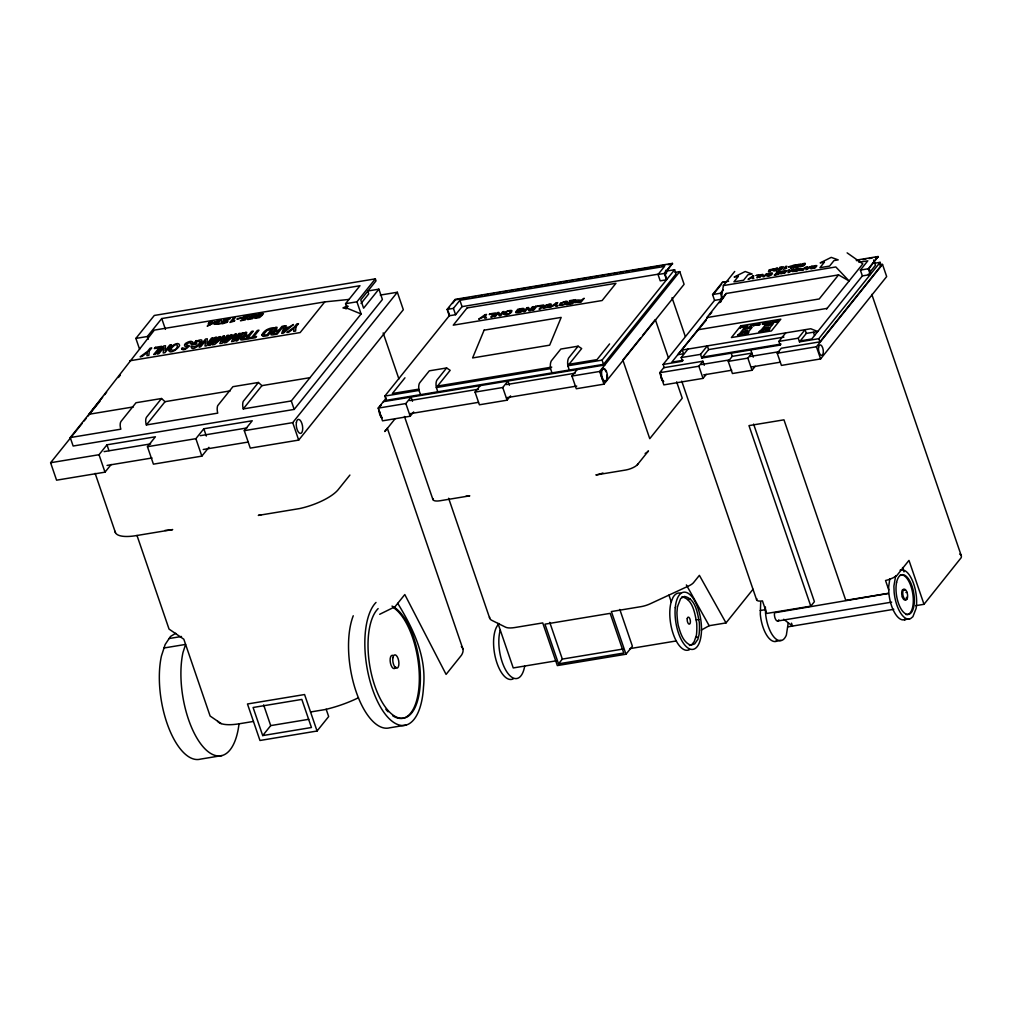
<?xml version="1.0" encoding="UTF-8"?>
<svg xmlns="http://www.w3.org/2000/svg" width="1012" height="1012" viewBox="0 0 1012 1012"><rect width="100%" height="100%" fill="white"/><g stroke="black" fill="none" stroke-linecap="round" stroke-linejoin="round"><path stroke-width="1.5" d="M760.695 602.089L760.29 614.145A25.173 10.879 80.6 0 0 776.621 641.241M720.62 302.234L723.403 285.574L734.712 271.469M889.814 578.889L888.637 586.985L888.878 593.272A24.908 10.765 80.6 0 0 902.388 619.863L905.183 619.559M895.709 575.638L893.9 586.125L894.14 592.399A24.908 10.765 80.6 0 0 907.65 618.99L910.446 618.686L912.887 616.725L916.088 608.478A24.908 10.765 80.6 0 0 912.622 581.116A24.908 10.765 80.6 0 0 900.073 570.199M500.307 630.172L500.092 630.729A28.968 12.524 80.6 0 0 507.202 672.423A28.968 12.524 80.6 0 0 524.646 666.25M771.979 322.448L772.991 322.524L771.195 322.942L773.32 321.942L771.979 322.448L772.687 322.259M722.973 298.502L726.11 293.505L838.543 274.897L849.106 280.969L835.823 266.953L723.403 285.574M743.997 326.484C745.275 324.435 743.605 329.419 741.872 326.838L740.202 328.204L741.454 326.648L743.453 327.154M349.001 299.438L324.763 301.892L154.33 330.114L88.929 414.275L133.394 406.913M599.787 474.059A12.789 4.162 -18.9 0 1 595.904 474.957L626.011 469.973A9.804 3.188 -18.9 0 0 636.826 465.28L637.838 464.154M139.58 349.229L135.874 338.413L154.305 315.453L375.351 278.857L376.034 280.855L360.765 299.894L363.612 308.205L378.88 289.166L382.409 299.489L294.188 409.417L73.142 446.026L70.245 437.563L102.693 397.121M135.874 338.413L147.322 336.515L161.743 318.552L359.981 285.726L345.56 303.689L347.103 308.217L361.094 313.973L291.292 400.954L243.26 408.911A7.122 3.074 80.6 0 1 243.196 401.435L258.414 382.473L261.931 385.635L309.976 377.678M104.653 394.68L106.614 392.226M118.417 377.527L120.377 375.072M111.181 464.47L104.995 472.161L56.571 480.181L50.6 462.724L82.187 423.37M84.16 420.903L86.134 418.449M88.107 415.983L99.948 401.233M50.6 462.724L99.024 454.717L106.968 444.812L155.393 436.792L147.448 446.697L153.419 464.154L201.843 456.134L208.902 447.329M230.217 390.885L165.045 401.675L161.528 398.513L146.576 417.134A5.983 2.593 80.6 0 0 146.361 424.951L217.744 413.136A7.122 3.074 80.6 0 1 217.694 405.66L232.912 386.685L258.414 382.473M146.361 424.951L165.045 401.675M147.448 446.697L195.873 438.677L203.817 428.772L252.241 420.764L244.297 430.657L250.268 448.114L298.692 440.093L403.32 309.71L397.349 292.253L380.272 295.087M324.763 301.892L300.134 332.581L129.7 360.803M243.26 408.911L261.931 385.635M345.56 303.689L356.932 301.816L375.351 278.857M361.044 303.448L368.722 293.885L367.773 291.114M244.297 430.657L292.721 422.637L397.349 292.253M658.938 274.062L462.054 306.649L455.59 314.719L449.277 315.769L447.102 309.419L455.172 299.35L672.423 263.386L664.846 273.582L666.845 279.401M447.595 309.545L449.543 307.129M452.453 303.511L455.362 299.881L469.328 297.566M447.102 309.419L453.414 308.369L459.891 300.311L664.517 266.422L658.04 274.492L660.216 280.843L666.528 279.793L664.353 273.442L672.423 263.386M665.289 271.279L674.599 269.736L676.054 273.961L603.519 364.345L386.268 400.322L384.813 396.084L449.594 315.364L448.101 311M413.655 411.935L410.202 416.236L382.523 420.828L378.172 408.127L386.318 397.982M404.964 377.805L392.352 393.529L418.715 389.152M378.172 408.127L405.85 403.548L411.049 397.083L412.491 401.309M349.899 475.071L338.248 489.58A34.661 11.284 -18.9 0 1 299.603 508.568L258.326 515.399A52.814 17.191 -18.9 0 0 261.159 514.728M394.92 418.968L384.838 431.529A47.994 15.623 -18.9 0 0 385.762 429.796M569.288 370.012L567.846 365.787L581.672 348.545L578.105 346.193L560.812 349.051L551.312 360.892A8.906 3.846 80.6 0 0 550.541 368.646L436.349 387.558L450.176 370.316L446.621 367.963L437.121 379.804A7.388 3.2 80.6 0 0 436.349 387.558L437.791 391.783M497.803 313.48L495.437 316.427L494.033 316.655L497.234 312.67L498.789 312.404L500.27 314.707L502.66 311.772L504.065 311.532L500.864 315.529L499.308 315.782L497.828 313.48M510.554 395.894L507.088 400.195L479.41 404.787L475.058 392.087L480.245 385.623M475.058 392.087L502.749 387.507L507.935 381.043L509.378 385.268M262.703 735.585L311.443 727.514L301.829 699.418L253.089 707.489L262.703 735.585L270.71 725.604L308.799 719.304M578.105 346.193L568.617 358.033A8.906 3.846 80.6 0 0 567.846 365.787L602.064 360.12L674.599 269.736M675.08 272.392L679.76 271.621L684.099 284.309L603.974 384.155L576.296 388.747L571.944 376.047L577.144 369.582M609.591 343.928L596.979 359.639L569.06 364.269M664.833 275.074L666.68 272.772L665.82 270.229M571.944 376.047L599.635 371.467L679.76 271.621M317.06 731.018L304.574 694.536L247.472 703.985L259.97 740.48L317.06 731.018L328.672 716.547L326.168 709.235M640.558 337.97L622.835 360.044L649.755 438.677L682.24 398.197L676.648 381.878M642.519 335.516L655.321 319.564L668.527 358.147M664.214 367.634L663.126 364.459L714.561 300.362L712.574 294.543L722.404 282.297L728.627 281.26M713.435 294.252L721.67 283.98M712.574 294.543L720.455 293.24L723.251 289.774M706.237 374.402L703.036 378.387L663.847 384.876L659.672 372.72L663.682 367.723L702.872 361.233L704.263 365.294M726.11 293.505L706.793 317.591L819.214 298.97L838.543 274.897M707.894 317.199L671.816 362.157L683.252 360.259M709.842 314.77L711.778 312.354M719.545 302.689L722.454 299.059L714.561 300.362M706.123 320.298L677.825 354.668L683.543 353.732L682.278 350.025L810.764 328.748L817.747 331.506L806.298 333.403L799.493 341.879L798.228 338.185L805.033 329.697L806.298 333.403M663.126 364.459L682.455 361.259L681.19 357.565L687.996 349.077M762.074 275.175L759.329 277.503L761.669 274.581L762.808 274.391L763.908 276.074L766.653 273.759L764.313 276.668L763.174 276.858L762.099 275.175M700.519 354.364L707.325 345.876L708.59 349.583L701.784 358.058L700.519 354.364L681.19 357.565M659.672 372.72L698.862 366.23L702.872 361.233M738.482 335.136L743.668 328.685L752.08 327.293L746.894 333.745M740.468 334.808L743.466 331.076L747.678 330.367L744.68 334.112M637.37 464.736L648.477 450.897A9.892 3.226 -18.9 0 1 645.137 453.465M728.26 361.36L732.271 356.363L751.865 353.125L747.855 358.122L728.26 361.36L732.422 373.529L752.017 370.278L755.23 366.281M760.025 331.594L765.236 325.105L773.117 323.802L767.918 330.291M761.72 331.316L764.718 327.572L768.93 326.876L765.932 330.62M701.784 358.058L780.163 345.079L778.898 341.386L785.704 332.897M780.163 345.079L780.96 344.093L702.581 357.059M879.415 264.929L882.515 264.423L886.676 276.58L820.606 358.931L781.416 365.408L777.241 353.251L781.251 348.255L820.441 341.765M826.576 309.039L862.819 263.879L847.133 252.861M800.302 340.892L811.738 338.995L862.376 275.896L860.377 270.077L867.815 260.818L858.91 262.285M860.377 270.077L868.271 268.762L878.112 256.517L868.46 269.318M870.105 271.937L875.469 265.258L873.66 259.995M799.493 341.879L818.834 338.678L870.269 274.581L868.271 268.762M868.321 274.176L870.952 273.733L880.098 262.323L881.186 265.498L819.91 341.854L818.834 338.678M558.523 663.834L623.759 653.031L610.173 613.361L544.949 624.164L558.523 663.834L562.33 659.09L622.899 649.059M777.241 353.251L816.431 346.762L882.515 264.423M489.58 617.004A25.692 8.362 -18.9 0 0 491.705 620.28L505.583 627.187A17.546 5.718 -18.9 0 0 514.88 627.529L542.736 622.924L557.334 665.58L625.985 654.22L632.399 646.225L619.799 609.452M701.316 630.096L709.172 625.707L726.009 622.924L753.017 589.275M756.849 598.762A9.589 3.125 -18.9 0 0 762.441 600.888L766.742 613.449L810.802 606.163L814.407 601.672L753.611 424.104M915.582 605.695L924.007 604.303L961.122 557.764A20.91 6.806 -18.9 0 0 959.667 554.083M803.68 265.005L800.062 266.599L803.186 266.08L805.084 264.398C797.494 265.928 809.967 262.298 803.148 263.639A2.214 0.721 -18.9 0 0 801.959 264.183L801.668 264.385A2.872 0.936 -18.9 0 0 801.137 264.942L803.667 264.992M345.927 308.926L347.103 308.217M175.721 633.31L170.509 636.459L165.158 644.517L161.414 656.067A64.452 27.855 80.6 0 0 168.245 726.641A64.452 27.855 80.6 0 0 200.401 759.139L221.97 755.572M344.244 308.369L348.217 306.282M379.677 614.297L394.984 606.77L404.8 594.55L446.09 674.397L461.434 655.257A47.994 15.623 -18.9 0 0 461.345 646.44M342.929 307.939L347.179 305.928M689.425 645.492L692.031 644.353L694.207 641.621L696.433 635.131A36.963 15.977 80.6 0 0 696.711 623.164C694.915 613.765 693.03 599.015 681.835 596.84M367.988 290.975L378.88 289.166M472.427 297.06L475.526 296.541M478.638 296.035L481.737 295.517M484.837 294.998L487.948 294.492M491.048 293.973L494.147 293.467M497.259 292.949L500.358 292.43M503.457 291.924L506.569 291.405M509.668 290.887L512.768 290.381M515.88 289.862L518.979 289.356M522.078 288.837L525.19 288.319M528.289 287.813L531.389 287.294M534.5 286.775L542.255 285.498M545.367 284.979L548.466 284.473M551.565 283.955L554.677 283.436M557.776 282.93L560.876 282.411M563.988 281.905L567.087 281.387M570.186 280.868L573.298 280.362M576.397 279.843L579.496 279.325M582.608 278.819L585.708 278.3M588.807 277.794L591.919 277.275M595.018 276.757L598.117 276.251M601.229 275.732L604.328 275.213M607.428 274.707L610.54 274.189M613.639 273.683L616.738 273.164M619.85 272.645L622.949 272.139M626.048 271.621L629.16 271.102M632.26 270.596L658.648 266.232M661.747 265.713L664.846 265.195M667.958 264.689L672.613 263.917M658.04 274.492L664.353 273.442M856.316 260.122L878.112 256.517M725.705 282.323L722.404 282.297M856.494 260.666L859.618 260.147M862.73 259.641L865.842 259.123M868.954 258.604L872.066 258.085M875.178 257.579L878.302 257.061M873.875 263.36L880.098 262.323M862.376 275.896L870.269 274.581M161.528 398.513L136.013 402.738L121.06 421.359A5.983 2.593 80.6 0 0 120.845 429.177L70.245 437.563M446.621 367.963L429.316 370.835L419.816 382.662A7.388 3.2 80.6 0 0 419.044 390.417L420.499 394.655M698.622 329.659L827.108 308.382M742.492 332.29L746.692 331.594M763.756 328.773L767.969 328.078M742.011 332.885L746.223 332.189M763.288 329.355L767.501 328.66M739.468 333.909L737.508 335.301L747.843 333.593L748.817 332.366L747.881 332.518M761.037 330.342L758.861 331.797L768.854 330.14L769.866 328.875L768.918 329.039M437.563 386.04L551.755 367.128M384.813 396.084L419.044 390.417M383.358 401.663L604.822 364.99M708.59 349.583L783.895 337.11M409.784 400.588L478.41 389.228M506.481 384.585L575.094 373.213M104.109 451.618L150.649 443.901M200.275 435.691L246.814 427.987M778.898 341.386L798.228 338.185M701.43 364.548L729.462 359.905M749.702 356.553L779.291 351.657M409.86 413.718L478.486 402.346M506.557 397.703L576.739 386.078M107.07 465.419L152.053 457.981M203.235 449.505L248.218 442.054M703.694 374.883L731.714 370.24M751.967 366.888L779.999 362.245M169.143 638.521L181.477 636.485M164.033 647.984L185.601 644.416L182.982 652.5A64.452 27.855 80.6 0 0 201.628 745.034A64.452 27.855 80.6 0 0 239.034 723.669M687.641 599.496L690.273 599.066M696.218 619.964L698.849 619.521M760.189 610.527L765.439 609.654M902.514 589.983L903.564 589.819M888.321 593.323L845.779 600.369L783.971 419.828L748.981 425.609L810.802 606.163M888.397 593.449L774.522 612.791A5.326 2.302 80.6 0 0 775.787 619.686A5.326 2.302 80.6 0 0 778.873 619.812M905.917 592.488L906.967 592.311M902.337 596.941L903.4 596.764M906.803 599.256L905.424 599.787A5.326 2.302 80.6 0 1 902.476 597.358L902.072 596.081A5.326 2.302 80.6 0 1 902.35 590.16L902.843 589.629A5.326 2.302 80.6 0 1 904.677 590.148M777.937 620.963L891.686 602.14M695.801 637.509L698.432 637.079M556.752 660.735L513.236 667.945L497.98 623.405M629.793 648.641L676.421 640.925M788.285 626.77L893.773 609.313M253.443 721.442L239.174 723.795A36.356 11.84 -18.9 0 1 221.628 723.77L220.249 723.251A36.356 11.84 -18.9 0 1 217.504 721.101M310.545 711.98L324.814 709.614A52.814 17.191 -18.9 0 0 358.412 697.761M909.345 618.8L904.083 619.673L909.649 618.775M775.824 641.165L781.074 640.305M405.901 725.111L389.595 727.818A64.452 27.855 80.6 0 1 355.465 689.691A64.452 27.855 80.6 0 1 353.251 615.764M764.933 322.752L765.907 322.575L763.225 323.524A3.074 0.999 -18.9 0 0 762.833 324.093C767.804 324.017 759.025 325.105 763.617 323.043A2.075 0.683 -18.9 0 1 764.971 322.739M221.147 723.593L210.116 716.028L183.83 639.23L169.042 629.084L136.987 535.449M783.693 619.268L792.497 626.074L791.498 623.177M397.691 603.342L397.805 603.481C413.377 628.882 426.71 656.636 423.484 687.249A64.452 27.855 80.6 0 1 379.905 706.009A64.452 27.855 80.6 0 1 376.009 602.444M726.009 622.924L699.393 575.347L693.574 582.596A9.892 3.226 -18.9 0 1 688.628 585.973L650.299 603.747A12.789 4.162 -18.9 0 1 640.988 606.656L611.375 611.552L625.985 654.22M686.364 584.923L709.172 625.707M869.144 268.471L870.952 273.733M871.813 294.403L961.248 555.626M924.007 604.303L908.978 560.395L896.771 575.6A12.093 3.934 -18.9 0 1 885.538 580.508L888.751 589.907M902.527 567.542L904.007 571.856M813.471 332.303L814.559 335.478M816.431 346.762L820.606 358.931M750.777 349.95L753.244 357.173M747.855 358.122L752.017 370.278M720.455 293.24L721.948 297.604M731.183 353.201L732.271 356.363M698.862 366.23L703.036 378.387M672.031 297.705L685.238 336.3M681.746 381.157L756.672 599.99M602.064 360.12L603.519 364.345M599.635 371.467L603.974 384.155M668.945 595.107L671.26 601.874M550.541 368.646L551.983 372.884M502.749 387.507L507.088 400.195M459.891 300.311L462.054 306.649M453.414 308.369L455.59 314.719M549.756 622.367L562.33 659.09M448.632 498.258L489.669 618.13M383.143 332.91L398.905 378.943M405.85 403.548L410.202 416.236M404.471 416.451L432.934 499.574M356.932 301.816L361.094 313.973M387.305 428.165L462.876 648.907M291.292 400.954L294.188 409.417M292.721 422.637L298.692 440.093M203.817 428.772L206.309 436.045M161.743 318.552L165.449 329.368M195.873 438.677L201.843 456.134M147.322 336.515L148.258 339.222M263.626 704.909L270.71 725.604M106.968 444.812L108.954 450.631M99.024 454.717L104.995 472.161M95.141 473.363L115.482 532.767M788.247 622.785L786.362 635.081A25.173 10.879 80.6 0 1 774.547 637.712A25.173 10.879 80.6 0 1 765.553 613.272L765.363 606.947M398.07 718.153A57.355 24.781 80.6 0 1 392.605 715.674M388.064 711.803A57.355 24.781 80.6 0 1 385.85 709.285M393.693 607.807A57.355 24.781 80.6 0 1 419.183 672.132A57.355 24.781 80.6 0 1 399.398 718.393M395.793 667.047A6.755 2.922 80.6 0 1 390.455 663.138A6.755 2.922 80.6 0 1 393.364 655.662M164.943 530.44A36.356 11.84 -18.9 0 0 172.672 529.58L136.152 535.626A34.383 11.195 -18.9 0 1 115.077 531.351M392.011 606.099A57.355 24.781 80.6 0 1 419.588 690.829A57.355 24.781 80.6 0 1 379.867 697.989A57.355 24.781 80.6 0 1 378.146 608.591M663.53 381.132A5.326 2.302 80.6 0 1 661.481 377.147M661.253 375.781A5.326 2.302 80.6 0 1 661.203 374.427M663.632 381.499A5.326 2.302 80.6 0 1 660.672 374.516M661.051 372.264A5.326 2.302 80.6 0 1 661.456 371.505M906.499 597.333A5.326 2.302 80.6 0 1 906.271 598.421M900.288 575.018A20.101 8.691 80.6 0 1 912.9 594.575A20.101 8.691 80.6 0 1 905.689 614.448M602.95 472.996A12.789 4.162 -18.9 0 1 600.584 473.818M680.772 593.222A28.968 12.524 80.6 0 0 672.917 597.586L671.045 602.431A28.968 12.524 80.6 0 0 674.03 636.131A28.968 12.524 80.6 0 0 689.564 649.59M513.35 678.774A28.968 12.524 80.6 0 1 495.602 658.42A28.968 12.524 80.6 0 1 499.258 623.569M381.815 417.197A6.502 2.808 80.6 0 1 379.677 411.568M380.398 406.052A6.502 2.808 80.6 0 1 381.005 405.432M606.846 375.098A6.502 2.808 80.6 0 1 603.266 380.525A6.502 2.808 80.6 0 1 601.849 369.38L602.456 368.76A6.502 2.808 80.6 0 1 606.049 371.872M382.055 417.943A6.502 2.808 80.6 0 1 379.032 409.999M379.411 407.14A6.502 2.808 80.6 0 1 381.182 405.319M432.959 498.6A11.878 3.871 -18.9 0 0 440.005 500.763L469.783 495.829A17.546 5.718 -18.9 0 1 465.95 496.247M766.071 323.815L764.996 324.106L767.197 322.385L766.071 323.815M773.117 270.596C774.623 272.089 779.291 268.256 775.318 270.356C772.371 270.482 777.76 269.243 775.015 268.99C781.972 267.294 773.623 267.927 773.117 270.596M181.603 348.849L183.083 349.823A3.264 1.063 -18.9 0 0 185.133 349.393L189.598 345.952L186.17 344.877L186.36 344.093L189.333 342.562L190.699 342.676L190.345 343.878L192.002 343.599L192.723 341.942L191.104 341.31A3.82 1.24 -18.9 0 0 189.623 341.55A3.668 1.189 -18.9 0 0 187.309 342.41C183.703 343.713 183.261 347.205 187.536 346.648C186.233 349.747 183.109 347.875 182.198 347.799L181.603 348.849M214.316 324.333C232.153 321.955 206.448 325.56 218.554 322.765L218.971 322.233C213.507 322.411 221.894 319.868 222.007 321.221C222.374 318.704 215.872 320.753 215.607 322.739A2.1 0.683 -18.9 0 0 216.517 322.917L214.316 324.333M789.259 270.014L789.221 270.685L793.977 269.23L788.133 272.734L788.108 270.204L789.259 270.014M807.133 267.054L807.095 267.725L811.864 266.27L806.007 269.774L805.982 267.244L807.133 267.054M261.754 335.149L263.006 336.389L267.864 335.655L274.265 327.673C269.23 327.825 263.828 330.317 261.754 335.149M796.115 265.144L792.927 265.916L792.712 266.586L795.508 265.992L793.598 267.661L790.486 268.18L794.091 266.586L791.548 266.535A2.872 0.936 -18.9 0 1 792.08 265.966L792.371 265.764A2.214 0.721 -18.9 0 1 793.56 265.22L796.115 265.144M800.909 264.347L797.709 265.119L797.507 265.789L800.29 265.195L798.392 266.864L795.268 267.383L798.885 265.789L796.343 265.739A2.872 0.936 -18.9 0 1 796.874 265.169L797.165 264.98A2.214 0.721 -18.9 0 1 798.354 264.423L800.909 264.347M789.183 271.026L789.107 272.127L791.068 270.723L789.183 271.026M807.07 268.066L806.981 269.167L808.942 267.763L807.07 268.066M242.387 338.362L246.093 338.274L248.092 335.782L244.626 336.427L242.387 338.362M272.721 333.34L276.428 333.252L278.426 330.76L274.96 331.405L272.721 333.34M163.64 347.812L163.223 352.986L164.969 352.695L171.382 344.712L169.801 344.965L165.095 350.835L165.475 345.687L163.729 345.977L157.328 353.96L158.897 353.694L163.64 347.812M205.461 340.892L205.031 346.053L206.777 345.775L213.19 337.78L211.622 338.046L206.903 343.916L207.283 338.767L205.537 339.058L199.136 347.04L200.705 346.774L205.461 340.892M248.977 316.086C246.005 315.504 240.654 319.843 248.029 317.376L245.132 319.944L240.439 320.715L245.903 318.287L242.829 318.982L242.096 318.198A4.491 1.455 -18.9 0 1 242.905 317.325L243.335 317.022A3.365 1.101 -18.9 0 1 245.144 316.187L248.977 316.086M256.188 314.884C253.228 314.315 247.864 318.654 255.252 316.187L252.342 318.742L247.649 319.526L253.126 317.098L250.053 317.793L249.306 316.996A4.491 1.455 -18.9 0 1 250.116 316.136L250.559 315.833A3.365 1.101 -18.9 0 1 252.355 314.998L256.188 314.884M263.411 313.695C260.438 313.113 255.087 317.452 262.462 314.998L259.565 317.553L254.86 318.337L260.337 315.908L257.263 316.592L256.517 315.807A4.491 1.455 -18.9 0 1 257.326 314.934L257.769 314.631A3.365 1.101 -18.9 0 1 259.565 313.796L263.411 313.695M149.219 351.088L148.865 355.364L146.942 355.68L147.322 352.518L141.996 356.502L140.149 356.806L147.562 351.366L150.08 348.229L151.737 347.964L149.219 351.088M295.959 326.8L295.605 331.063L293.695 331.379L294.062 328.217L288.736 332.202L286.889 332.505L294.315 327.066L296.82 323.941L298.477 323.663L295.959 326.8M504.912 313.606C512.085 316.136 511.768 306.51 504.912 313.606M522.824 309.457L519.978 311.835L515.639 312.253A3.378 1.101 -18.9 0 0 516.133 312.784C518.852 312.961 524.191 311.797 524.077 308.673A4.187 1.366 -18.9 0 0 522.483 308.445L517.84 309.255L516.158 311.354L520.155 310.229C515.133 311.709 521.458 307.749 522.824 309.457M549.946 304.954L547.682 307.117L542.824 307.977L548.846 307.129L551.11 305.472L551.211 304.182A4.187 1.366 -18.9 0 0 549.617 303.942L543.874 306.269L547.808 304.726L549.946 304.954M566.1 302.284L563.836 304.448L558.978 305.308L565 304.448L567.251 302.803L567.365 301.5A4.187 1.366 -18.9 0 0 565.759 301.272L560.015 303.587L563.962 302.044L566.1 302.284M677.458 606.757L676.939 612.462A36.963 15.977 80.6 0 0 678.179 625.138C680.241 632.563 682.847 642.051 690.665 645.213L694.662 643.91L697.799 639.457L699.052 634.701A36.963 15.977 80.6 0 0 699.343 622.722C697.546 613.335 695.661 598.585 684.466 596.41L680.646 598.535L677.458 606.757M767.286 275.264C772.27 276.845 771.599 270.508 767.286 275.264M785.793 271.33L783.718 273.076L780.543 273.379A2.467 0.81 -18.9 0 0 780.897 273.771L784.983 272.911L786.716 270.761A3.061 0.999 -18.9 0 0 785.54 270.596L782.149 271.191L780.922 272.721L785.793 271.33M815.95 266.333L813.888 268.079L810.701 268.382A2.467 0.81 -18.9 0 0 811.067 268.775L815.153 267.927L816.874 265.764A3.061 0.999 -18.9 0 0 815.71 265.599L812.32 266.194L811.08 267.725L815.95 266.333M746.54 326.446L744.225 327.344L746.54 326.446M769.107 322.701L766.792 323.612L769.107 322.701M245.258 332.48C245.068 336.73 233.759 341.942 246.827 339.134L253.24 331.152L251.583 331.43L248.952 334.719C241.299 337.73 249.964 330.962 245.258 332.48M275.593 327.458C275.403 331.708 264.094 336.933 277.161 334.112L283.562 326.13L281.918 326.408L279.274 329.697C271.633 332.708 280.299 325.94 275.593 327.458M263.664 334.289L264.094 335.098L267.13 334.795L271.697 329.09L266.877 330.595L263.664 334.289M753.864 325.573L756.812 324.498L754.851 324.46L753.08 325.763L756.04 324.523L753.864 325.573M757.71 324.941C762.428 325.484 759.291 321.702 756.925 325.118C759.721 326.13 760.429 321.867 757.71 324.941M753.042 324.991L750.499 325.156L751.499 325.067L749.867 326.61L753.042 324.991M170.32 349.76C179.592 352.973 179.756 336.857 170.32 349.76M200.174 341.588C198.934 346.041 193.191 347.938 191.091 346.167C191.243 355.376 211.862 334.099 195.911 341.461L196.417 340.563L191.989 344.94L195.999 344.282L196.847 343.22L194.342 343.637L197.504 341.322L200.174 341.588M576.448 302.145L579.914 301.943L580.913 300.703L576.448 302.145M799.771 270.166L802.314 270.014L803.047 269.103L799.771 270.166M792.649 271.507L796.988 271.267L799.328 268.344L794.584 269.331L792.649 271.507M574.841 302.55L580.939 302.272L584.139 298.274L581.343 300.172C575.739 300.058 578.674 299.198 574.841 302.55M798.607 270.457L803.06 270.255L805.4 267.345L803.351 268.724C799.644 268.762 801.175 267.94 798.607 270.457M744.807 327.268L745.958 326.421L744.807 327.268M767.362 323.524L768.525 322.689L767.362 323.524M503.483 313.72C504.482 316.541 512.35 313.644 511.92 310.684A4.187 1.366 -18.9 0 0 510.314 310.456L508.53 310.747A4.187 1.366 -18.9 0 0 506 311.671L503.483 313.72M766.236 275.353C766.957 277.402 772.713 275.289 772.396 273.139A3.061 0.999 -18.9 0 0 771.22 272.962L769.917 273.177A3.061 0.999 -18.9 0 0 768.07 273.847L766.236 275.353M168.625 350.025C169.548 355.073 178.416 348.672 179.63 345.396C178.707 340.361 169.839 346.749 168.625 350.025M774.269 321.639L775.255 321.12L774.269 321.639M775.926 321.361L776.912 320.855L775.926 321.361M777.57 321.095L778.557 320.576L777.57 321.095M284.461 325.99L281.69 333.365L283.449 333.075L293.467 324.498L289.192 327.04L285.422 327.66L286.232 325.687L284.461 325.99M224.348 335.933L222.007 341.664L226.979 335.503L228.56 335.238L222.147 343.232L219.819 343.612L222.235 337.793L214.658 344.472L212.356 344.852L218.769 336.857L220.338 336.604L215.392 342.764L222.982 336.161L224.348 335.933M236.087 333.998L233.747 339.728L238.718 333.555L240.299 333.302L233.886 341.284L231.571 341.664L233.987 335.845L226.397 342.524L224.095 342.904L230.508 334.921L232.077 334.656L227.131 340.816L234.721 334.226L236.087 333.998M484.115 330.165L472.604 357.932L549.668 345.168L561.179 317.401L484.115 330.165M285.005 328.647L283.664 331.847L287.889 328.166L285.005 328.647M773.434 322.575L774.256 322.373L773.434 322.575M775.091 322.297L775.9 322.107L775.179 322.221M776.735 322.031L777.545 321.829L776.735 322.031M769.575 322.664C768.475 324.928 772.7 320.93 769.575 322.664M794.61 269.888L797.19 269.85L797.924 268.939L794.61 269.888M777.924 269.546L777.874 270.052A1.999 0.645 -18.9 0 0 778.671 270.166L779.645 270.002A2.125 0.696 -18.9 0 0 781.315 269.331L782.112 268.661L778.835 269.66L783.68 266.826L779.569 267.51L782.162 267.434L777.924 269.546M221.552 322.752L221.337 323.182A2.884 0.936 -18.9 0 0 221.476 323.536A2.998 0.974 -18.9 0 0 222.653 323.714L226.65 322.448L227.877 321.411L222.906 322.727L230.268 318.603L224.069 319.628L223.563 320.26L227.978 319.539L221.552 322.752M793.901 271.064L796.887 270.217L793.901 271.064M747.488 326.75C746.426 328.217 748.5 323.966 747.488 326.75M155.329 347.369L154.355 348.571L159.15 347.786L153.71 354.554L155.367 354.289L161.768 346.294L155.329 347.369M208.75 323.068L208.295 323.625L209.459 323.435L207.232 326.218L215.202 321.993L211.318 322.638L212.153 321.601L210.749 321.829L208.75 323.068M210.863 323.207L209.307 325.13L213.608 322.752L210.863 323.207M215.139 337.464L208.725 345.446L210.382 345.181L216.783 337.186L215.139 337.464M233.456 318.072L229.926 322.461L234.367 321.095L234.822 320.526L232.583 320.905L235.075 317.806L233.456 318.072M237.529 318.578L236.985 319.261L241.311 317.958L237.529 318.578M242.285 332.973L235.885 340.955L237.529 340.677L243.943 332.695L242.285 332.973M248.889 337.755L247.927 338.957L255.555 337.692L256.529 336.49L253.544 336.983L258.983 330.203L257.326 330.481L251.887 337.249L248.889 337.755M467.076 307.952L453.262 325.168L602.127 300.526L615.941 283.309L467.076 307.952M485.052 314.681L478.701 319.197L483.976 316.769L484.773 318.198L486.481 317.907L485.267 316.01L486.519 314.441L485.052 314.681M489.732 313.91L489.251 314.517L493.527 313.809L490.807 317.186L492.287 316.946L495.488 312.961L489.732 313.91M526.936 307.749L523.723 311.747L525.127 311.506L527.492 308.571L528.998 310.874L530.554 310.608L533.754 306.623L532.35 306.851L529.997 309.786L528.492 307.496L526.936 307.749M535.5 306.332L532.299 310.33L533.767 310.077L536.967 306.092L535.5 306.332M537.992 305.915L537.498 306.522L541.787 305.814L539.067 309.204L540.534 308.964L543.735 304.966L537.992 305.915M556.233 302.904L549.87 307.408L555.158 304.991L555.942 306.408L557.663 306.13L556.448 304.22L557.701 302.651L556.233 302.904M567.062 304.043L566.568 304.65L572.628 303.651L575.841 299.653L569.693 300.665L569.212 301.272L573.88 300.501L572.944 301.665L568.238 302.942L572.476 302.234L571.641 303.284L567.062 304.043M738.368 276.314L733.94 281.829L743.554 280.248L747.982 274.72L752.194 274.024L745.212 271.52L734.168 277.01L738.368 276.314M752.764 276.048L748.121 279.35L751.979 277.579L752.561 278.616L753.801 278.414L752.915 277.022L753.839 275.871L752.764 276.048M756.179 275.492L758.962 275.416L756.976 277.883L760.391 274.796L756.179 275.492M769.398 269.774L768.412 271.836L773.687 269.065L769.398 269.774M770.802 269.862L769.79 271.127L772.624 269.559L770.802 269.862M776.495 272.127L779.544 272L775.432 273.784L778.532 273.278L777.912 274.037L774.205 275.036L778.633 274.303L780.986 271.38L776.495 272.127M785.793 266.472L783.503 269.331L786.729 268.066L785.249 268.319L786.868 266.295L785.793 266.472M740.809 325.826L731.398 337.553L771.397 330.924L780.809 319.197L740.809 325.826M788.525 266.801L791.03 266.384L788.525 266.801M744.579 328.318L743.769 329.317L750.613 328.179L751.41 327.18L744.579 328.318M766.299 324.713L765.489 325.712L771.802 324.675L772.599 323.676L766.299 324.713M824.388 262.171L819.96 267.687L829.574 266.105L834.002 260.577L838.214 259.882L831.231 257.377L820.175 262.867L824.388 262.171M903.893 589.452L903.4 589.983A5.326 2.302 80.6 0 0 903.121 595.916L903.526 597.181A5.326 2.302 80.6 0 0 906.474 599.623L906.954 599.091A5.326 2.302 80.6 0 0 907.245 593.158L906.841 591.893A5.326 2.302 80.6 0 0 903.893 589.452M602.988 368.672L602.38 369.291A6.502 2.808 80.6 0 0 603.544 380.132A6.502 2.808 80.6 0 0 607.466 376.135A6.502 2.808 80.6 0 0 602.988 368.672M392.896 657.699A6.755 2.922 80.6 0 0 396.476 668.173A6.755 2.922 80.6 0 0 398.121 658.66A6.755 2.922 80.6 0 0 392.896 657.699M296.389 422.409A7.097 3.061 80.6 0 0 300.159 433.414A7.097 3.061 80.6 0 0 301.88 423.421A7.097 3.061 80.6 0 0 296.389 422.409M818.594 347.167A5.326 2.302 80.6 0 0 821.44 355.364A5.326 2.302 80.6 0 0 822.693 347.824A5.326 2.302 80.6 0 0 818.594 347.167M896.569 582.545A20.101 8.691 80.6 0 0 906.739 614.271A20.101 8.691 80.6 0 0 912.242 586.796A20.101 8.691 80.6 0 0 896.569 582.545M687.249 618.648A3.542 1.531 80.6 0 0 689.121 624.138A3.542 1.531 80.6 0 0 689.994 619.142A3.542 1.531 80.6 0 0 687.249 618.648M675.257 607.719A28.968 12.524 80.6 0 0 692.739 649.4A28.968 12.524 80.6 0 0 696.825 605.239A28.968 12.524 80.6 0 0 675.257 607.719"/></g></svg>
